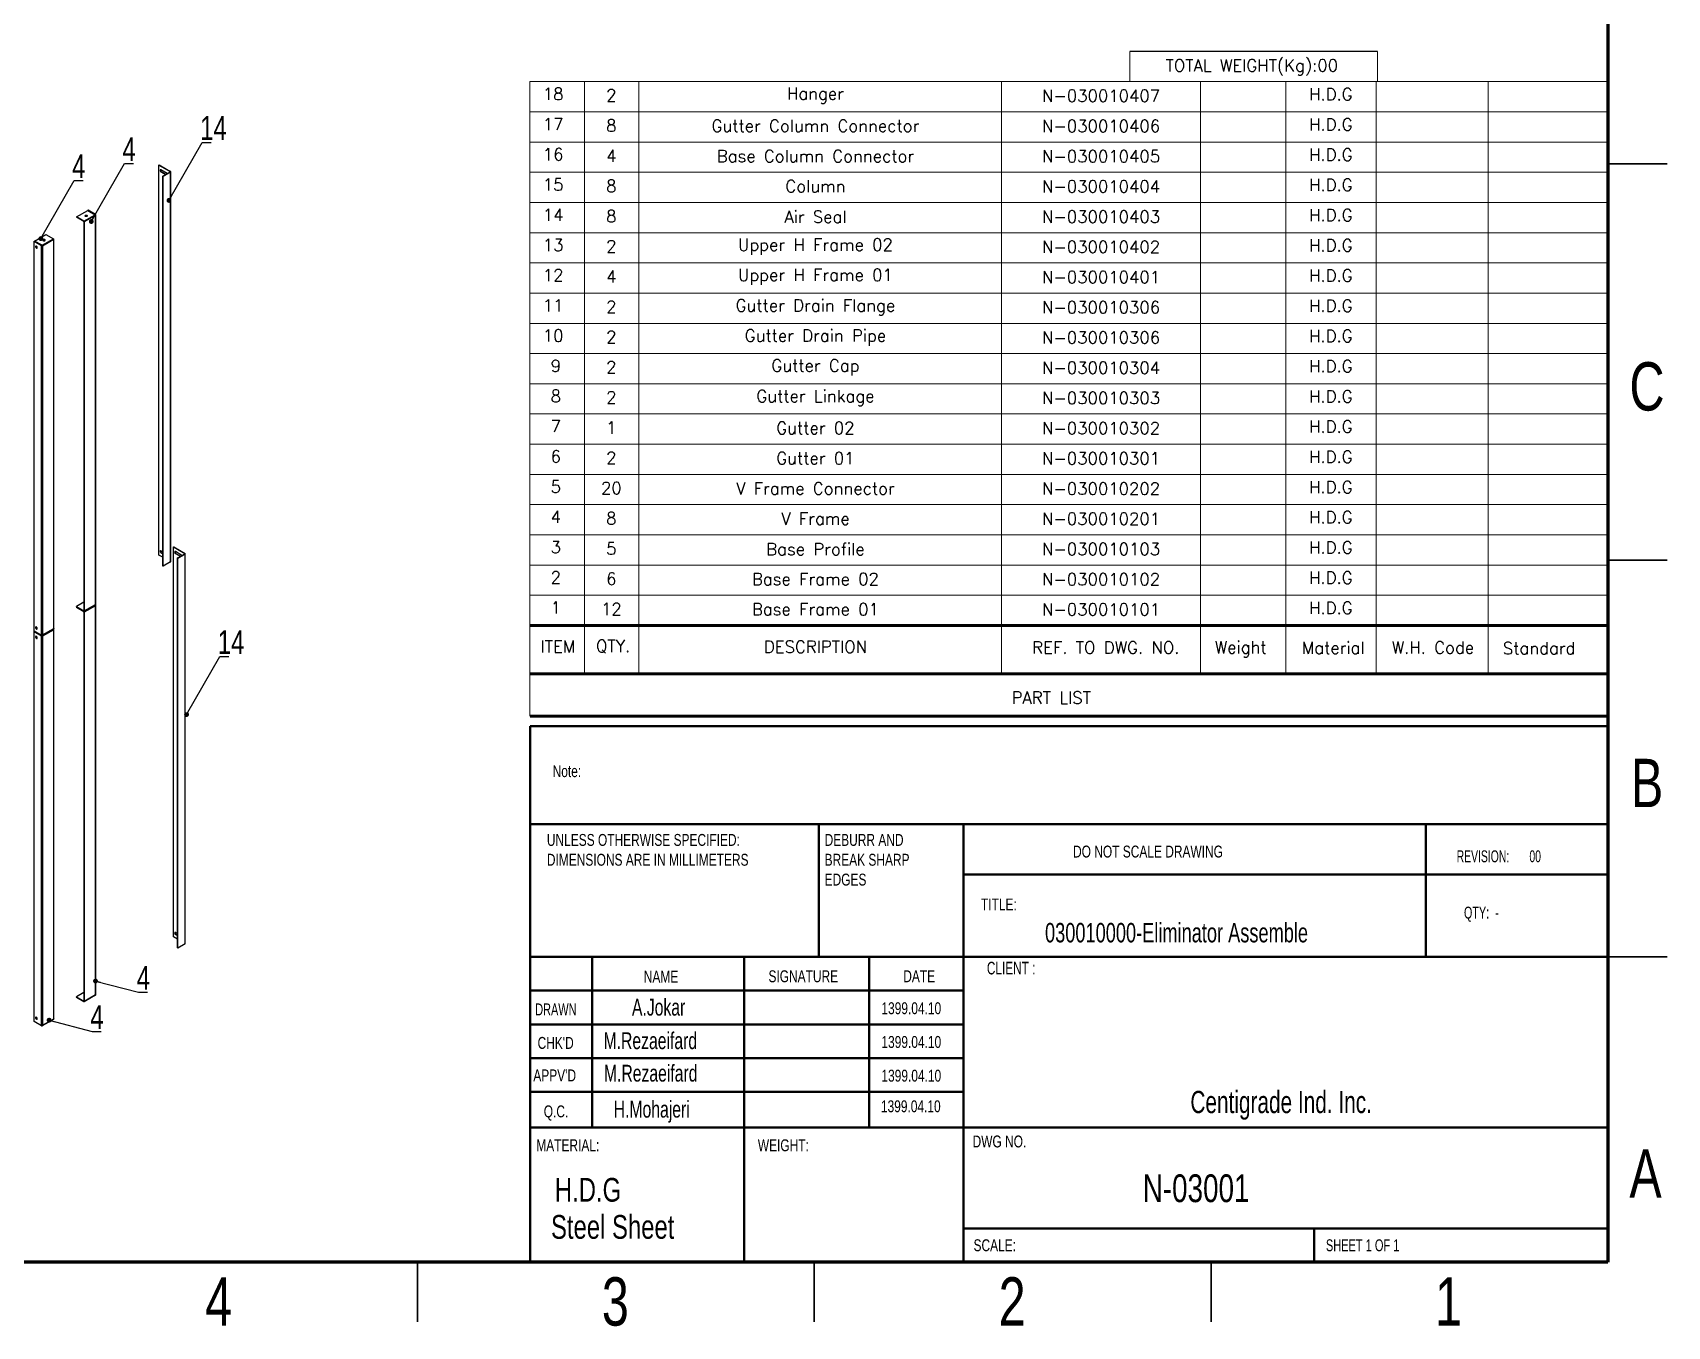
# Model space of a CAD drawing. Header units: millimetres. Extents: x 1982 to 4155, y 618 to 1642.
# Drawn here: x 2238.1 to 2490.8, y 617.8 to 817.8 of the extents above; entities that cross this region are included whole.
import ezdxf
from ezdxf.enums import TextEntityAlignment as Align

# ---------------------------------------------------------------- set-up
doc = ezdxf.new("R2010")
doc.units = ezdxf.units.MM
doc.layers.add('title', color=7, linetype='Continuous', lineweight=15)
doc.styles.add('SLDTEXTSTYLE0', font='TXT', dxfattribs={"width": 0.75})
doc.styles.add('SLDTEXTSTYLE1', font='TXT', dxfattribs={"width": 0.686449})
doc.styles.add('SLDTEXTSTYLE2', font='TXT', dxfattribs={"width": 0.652778})
doc.styles.add('SLDTEXTSTYLE3', font='TXT', dxfattribs={"width": 0.692308})
doc.styles.add('SLDTEXTSTYLE4', font='TXT', dxfattribs={"width": 0.7})
doc.styles.add('SLDTEXTSTYLE5', font='TXT', dxfattribs={"width": 0.678571})
doc.styles.add('TITLE', font='romans.shx', dxfattribs={"height": 2.5})
doc.dimstyles.new('SLDDIMSTYLE0', dxfattribs={"dimscale": 1.5, "dimtxt": 2.116667, "dimasz": 1.5, "dimexe": 0, "dimexo": 0.0625, "dimgap": 0.529167, "dimtad": 1, "dimdec": 0, "dimlfac": 35, "dimrnd": 1e-09, "dimzin": 12, "dimdsep": 46, "dimtxsty": 'SLDTEXTSTYLE0', "dimcen": 0.09, "dimadec": 0, "dimazin": 3, "dimtfac": 1, "dimtdec": 0, "dimtofl": 0, "dimtmove": 0, "dimatfit": 3, "dimfxl": 1, "dimfrac": 2, "dimtolj": 1, "dimtzin": 12, "dimarcsym": 0})

# ---------------------------------------------------------------- blocks, each defined once
blk = doc.blocks.new('SW_NOTE_62')
at = {"color": 0, "linetype": 'Continuous', "lineweight": 0, "char_height": 1.5, "attachment_point": 1, "style": 'SLDTEXTSTYLE0'}
for s, insert in [('UNLESS OTHERWISE SPECIFIED:', (0, 1.93)), ('DIMENSIONS ARE IN MILLIMETERS', (0, -0.57))]:
    blk.add_mtext(s, dxfattribs=dict(at, insert=insert))
blk = doc.blocks.new('SW_NOTE_63')
at = {"color": 0, "linetype": 'Continuous', "lineweight": 0, "char_height": 1.5, "attachment_point": 1, "style": 'SLDTEXTSTYLE0'}
for s, insert in [('DEBURR AND', (0, 1.93)), ('BREAK SHARP', (0, -0.57)), ('EDGES', (0, -3.07))]:
    blk.add_mtext(s, dxfattribs=dict(at, insert=insert))

msp = doc.modelspace()

# ---------------------------------------------------------------- linework, layer by layer
at = {"color": 7, "linetype": 'Continuous', "lineweight": 70}
for p, q in [((2481.562, 967.433), (2481.562, 627.678)), ((2481.562, 627.678), (1990.94, 627.678))]:
    msp.add_line(p, q, dxfattribs=at)
msp.add_line((2445.968, 814.917), (2407.679, 814.917))
at = {"color": 7, "linetype": 'Continuous', "lineweight": 25}
for p, q in [((2257.622, 797.338), (2257.668, 797.364)), ((2257.622, 737.042), (2257.622, 797.338)), ((2257.622, 797.338), (2259.373, 796.327)), ((2257.668, 797.364), (2259.418, 796.353)), ((2258.918, 796.039), (2257.925, 796.612)), ((2257.925, 796.314), (2257.971, 796.34)), ((2257.925, 796.314), (2258.66, 795.89)), ((2257.971, 796.34), (2258.705, 795.916)), ((2258.228, 795.641), (2259.373, 796.301)), ((2258.274, 795.614), (2259.418, 796.275)), ((2259.373, 796.327), (2259.418, 796.353)), ((2259.373, 796.327), (2259.373, 796.301)), ((2259.373, 796.301), (2259.418, 796.275)), ((2259.418, 735.979), (2259.418, 796.275)), ((2259.446, 736.018), (2259.446, 796.314)), ((2258.274, 795.614), (2258.228, 795.641)), ((2258.228, 735.345), (2258.228, 795.641)), ((2258.274, 735.319), (2258.274, 795.614)), ((2244.857, 789.321), (2246.607, 790.332)), ((2244.857, 789.321), (2244.857, 789.269)), ((2246.001, 788.66), (2244.857, 789.321)), ((2246.001, 788.608), (2244.857, 789.269)), ((2246.001, 788.66), (2247.752, 789.671)), ((2246.001, 788.608), (2246.001, 788.66)), ((2246.024, 788.569), (2246.069, 788.543)), ((2246.024, 788.569), (2246.024, 728.43)), ((2247.82, 789.554), (2246.069, 788.543)), ((2246.069, 788.543), (2246.069, 728.404)), ((2246.607, 790.332), (2247.752, 789.671)), ((2246.675, 790.371), (2246.63, 790.345)), ((2246.63, 790.345), (2246.63, 790.319)), ((2247.774, 789.684), (2246.63, 790.345)), ((2247.82, 789.71), (2246.675, 790.371)), ((2247.774, 789.684), (2247.82, 789.71)), ((2247.774, 789.684), (2247.774, 789.658)), ((2247.774, 789.658), (2247.82, 789.632)), ((2247.774, 789.658), (2247.774, 789.654)), ((2247.82, 789.632), (2247.82, 789.554)), ((2247.82, 729.414), (2247.82, 789.554)), ((2247.848, 729.375), (2247.848, 789.671)), ((2238.409, 785.599), (2240.16, 786.609)), ((2239.554, 784.938), (2241.304, 785.949)), ((2241.372, 785.831), (2239.621, 784.821)), ((2240.16, 786.609), (2241.304, 785.949)), ((2241.372, 725.692), (2241.372, 785.831)), ((2238.341, 785.56), (2238.387, 785.586)), ((2238.341, 785.56), (2239.486, 784.899)), ((2238.341, 725.264), (2238.341, 785.56)), ((2238.387, 785.586), (2239.531, 784.925)), ((2239.554, 784.938), (2238.409, 785.599)), ((2238.409, 785.599), (2238.409, 785.573)), ((2239.531, 784.925), (2239.486, 784.899)), ((2239.486, 724.603), (2239.486, 784.899)), ((2239.554, 784.92), (2239.554, 784.938)), ((2239.576, 784.925), (2239.621, 784.899)), ((2239.621, 784.899), (2239.621, 784.821)), ((2239.621, 784.821), (2239.621, 724.682)), ((2259.876, 738.291), (2259.922, 738.317)), ((2259.876, 677.995), (2259.876, 738.291)), ((2259.876, 738.291), (2261.627, 737.28)), ((2259.922, 738.317), (2261.672, 737.306)), ((2258.228, 736.692), (2257.622, 737.042)), ((2258.228, 737.541), (2257.925, 737.716)), ((2257.925, 737.418), (2257.971, 737.444)), ((2257.925, 737.418), (2258.228, 737.243)), ((2257.971, 737.444), (2258.228, 737.296)), ((2258.274, 735.319), (2258.228, 735.345)), ((2259.418, 735.979), (2258.274, 735.319)), ((2261.172, 736.992), (2260.179, 737.565)), ((2260.179, 737.267), (2260.225, 737.293)), ((2260.179, 737.267), (2260.914, 736.843)), ((2260.225, 737.293), (2260.959, 736.869)), ((2260.482, 736.594), (2261.627, 737.254)), ((2260.528, 736.567), (2260.482, 736.594)), ((2260.482, 676.298), (2260.482, 736.594)), ((2260.528, 736.567), (2261.672, 737.228)), ((2260.528, 676.272), (2260.528, 736.567)), ((2261.627, 737.28), (2261.672, 737.306)), ((2261.627, 737.28), (2261.627, 737.254)), ((2261.627, 737.254), (2261.672, 737.228)), ((2261.672, 676.932), (2261.672, 737.228)), ((2261.7, 676.971), (2261.7, 737.267)), ((2246.024, 729.751), (2244.857, 729.078)), ((2244.857, 729.078), (2246.001, 728.417)), ((2244.857, 729.025), (2244.857, 729.078)), ((2244.857, 729.025), (2246.001, 728.365)), ((2244.857, 728.973), (2244.902, 728.999)), ((2244.857, 728.973), (2244.857, 728.92)), ((2246.001, 728.312), (2244.857, 728.973)), ((2246.001, 728.26), (2244.857, 728.92)), ((2246.001, 728.312), (2247.752, 729.323)), ((2246.024, 728.43), (2246.001, 728.417)), ((2246.001, 728.417), (2246.001, 728.365)), ((2246.001, 728.26), (2246.001, 728.312)), ((2246.024, 728.43), (2246.069, 728.404)), ((2246.024, 728.221), (2246.069, 728.195)), ((2246.024, 728.221), (2246.024, 668.082)), ((2246.049, 728.36), (2247.8, 729.371)), ((2246.069, 728.404), (2247.82, 729.414)), ((2247.82, 729.205), (2246.069, 728.195)), ((2246.069, 728.195), (2246.069, 668.056)), ((2247.734, 729.333), (2247.752, 729.323)), ((2247.774, 729.336), (2247.757, 729.346)), ((2247.774, 729.336), (2247.797, 729.349)), ((2247.774, 729.336), (2247.774, 729.31)), ((2247.774, 729.31), (2247.82, 729.284)), ((2247.774, 729.31), (2247.774, 729.306)), ((2247.78, 729.359), (2247.82, 729.336)), ((2247.82, 729.336), (2247.82, 729.414)), ((2247.82, 729.284), (2247.82, 729.205)), ((2247.82, 669.066), (2247.82, 729.205)), ((2247.848, 669.027), (2247.848, 729.323)), ((2239.486, 724.603), (2238.341, 725.264)), ((2238.341, 725.212), (2238.387, 725.238)), ((2238.341, 725.212), (2239.486, 724.551)), ((2238.341, 664.916), (2238.341, 725.212)), ((2238.387, 725.238), (2239.531, 724.577)), ((2238.409, 725.225), (2238.409, 725.225)), ((2239.621, 724.682), (2241.372, 725.692)), ((2239.621, 724.649), (2241.352, 725.648)), ((2239.621, 724.629), (2241.304, 725.601)), ((2241.372, 725.483), (2239.621, 724.473)), ((2241.287, 725.611), (2241.304, 725.601)), ((2241.372, 665.344), (2241.372, 725.483)), ((2239.531, 724.577), (2239.486, 724.551)), ((2239.486, 664.255), (2239.486, 724.551)), ((2239.554, 724.572), (2239.554, 724.587)), ((2239.576, 724.577), (2239.621, 724.551)), ((2239.621, 724.603), (2239.621, 724.682)), ((2239.621, 724.551), (2239.621, 724.473)), ((2239.621, 724.473), (2239.621, 664.334)), ((2260.482, 677.645), (2259.876, 677.995)), ((2260.482, 678.494), (2260.179, 678.669)), ((2260.179, 678.371), (2260.225, 678.397)), ((2260.179, 678.371), (2260.482, 678.196)), ((2260.225, 678.397), (2260.482, 678.249)), ((2260.528, 676.272), (2260.482, 676.298)), ((2261.672, 676.932), (2260.528, 676.272)), ((2246.024, 669.403), (2244.857, 668.73)), ((2244.857, 668.73), (2246.001, 668.069)), ((2244.857, 668.677), (2244.857, 668.73)), ((2244.857, 668.677), (2246.001, 668.017)), ((2246.024, 668.082), (2246.001, 668.069)), ((2246.001, 668.069), (2246.001, 668.017)), ((2246.024, 668.082), (2246.069, 668.056)), ((2246.049, 668.012), (2247.8, 669.022)), ((2246.069, 668.056), (2247.82, 669.066)), ((2247.78, 669.011), (2247.82, 668.988)), ((2247.82, 668.988), (2247.82, 669.066)), ((2239.486, 664.255), (2238.341, 664.916)), ((2239.621, 664.334), (2241.372, 665.344)), ((2239.621, 664.301), (2241.352, 665.3)), ((2239.621, 664.255), (2239.621, 664.334))]:
    msp.add_line(p, q, dxfattribs=at)
at = {"color": 7, "linetype": 'Continuous', "lineweight": 35}
for p, q in [((2490.761, 797.555), (2481.562, 797.555)), ((2481.562, 797.555), (2490.761, 797.555)), ((2481.562, 736.228), (2490.761, 736.228)), ((2481.562, 674.9), (2490.761, 674.9)), ((2297.579, 627.678), (2297.579, 618.478)), ((2358.906, 627.678), (2358.906, 618.478)), ((2420.234, 627.678), (2420.234, 618.478))]:
    msp.add_line(p, q, dxfattribs=at)
at = {"color": 7, "linetype": 'Continuous', "lineweight": 50}
for p, q in [((2314.996, 710.589), (2481.562, 710.589)), ((2314.996, 710.589), (2314.996, 695.445)), ((2314.996, 695.445), (2481.562, 695.445)), ((2314.996, 695.445), (2314.996, 627.984)), ((2359.642, 695.445), (2359.642, 674.9)), ((2381.965, 695.445), (2381.965, 627.678)), ((2453.461, 674.9), (2453.461, 695.445)), ((2481.562, 687.625), (2381.965, 687.625)), ((2481.562, 674.9), (2314.996, 674.9)), ((2324.563, 674.9), (2324.563, 648.529)), ((2348.101, 674.9), (2348.101, 627.984)), ((2367.377, 674.9), (2367.377, 648.529)), ((2381.965, 627.984), (2381.965, 674.9)), ((2381.965, 669.687), (2314.996, 669.687)), ((2381.965, 664.474), (2314.996, 664.474)), ((2381.965, 659.261), (2314.996, 659.261)), ((2381.965, 654.048), (2314.996, 654.048)), ((2327.752, 648.529), (2314.996, 648.529)), ((2327.752, 648.529), (2481.562, 648.529)), ((2381.965, 632.89), (2481.562, 632.89)), ((2436.179, 627.678), (2436.179, 632.89))]:
    msp.add_line(p, q, dxfattribs=at)
at = {"color": 7, "linetype": 'Continuous', "lineweight": 25, "flags": 128}
for points in [[(2257.925, 796.612), (2257.885, 796.627), (2257.849, 796.627), (2257.821, 796.61), (2257.803, 796.579), (2257.796, 796.537), (2257.803, 796.488), (2257.821, 796.436), (2257.849, 796.386), (2257.885, 796.344), (2257.925, 796.314)], [(2257.86, 796.629), (2257.848, 796.606), (2257.842, 796.563), (2257.848, 796.514), (2257.866, 796.462), (2257.895, 796.412), (2257.931, 796.371), (2257.971, 796.34)], [(2246.243, 789.57), (2246.287, 789.589), (2246.338, 789.599), (2246.393, 789.601), (2246.445, 789.592), (2246.491, 789.576), (2246.526, 789.552), (2246.548, 789.523), (2246.554, 789.492), (2246.544, 789.461), (2246.519, 789.434), (2246.48, 789.411), (2246.432, 789.397), (2246.379, 789.391), (2246.325, 789.394), (2246.275, 789.407), (2246.234, 789.427), (2246.205, 789.454), (2246.191, 789.484), (2246.193, 789.516), (2246.211, 789.545), (2246.243, 789.57)], [(2246.549, 789.47), (2246.539, 789.486), (2246.51, 789.512), (2246.469, 789.533), (2246.419, 789.545), (2246.365, 789.549), (2246.312, 789.543), (2246.264, 789.528), (2246.226, 789.506), (2246.2, 789.478), (2246.196, 789.47)], [(2239.728, 785.809), (2239.696, 785.784), (2239.678, 785.754), (2239.676, 785.723), (2239.69, 785.693), (2239.719, 785.666), (2239.76, 785.646), (2239.81, 785.633), (2239.863, 785.63), (2239.917, 785.636), (2239.965, 785.65), (2240.003, 785.672), (2240.029, 785.7), (2240.039, 785.731), (2240.033, 785.762), (2240.011, 785.791), (2239.975, 785.814), (2239.93, 785.831), (2239.877, 785.839), (2239.823, 785.838), (2239.772, 785.828), (2239.728, 785.809)], [(2239.728, 785.757), (2239.696, 785.731), (2239.68, 785.709)], [(2240.033, 785.709), (2240.033, 785.709), (2240.011, 785.738), (2239.975, 785.762), (2239.93, 785.779), (2239.877, 785.787), (2239.823, 785.786), (2239.772, 785.775), (2239.728, 785.757)], [(2238.561, 784.733), (2238.567, 784.686), (2238.584, 784.636), (2238.61, 784.589), (2238.643, 784.547), (2238.68, 784.516), (2238.719, 784.497), (2238.754, 784.493), (2238.784, 784.503), (2238.806, 784.527), (2238.817, 784.563), (2238.817, 784.607), (2238.806, 784.656), (2238.784, 784.705), (2238.754, 784.75), (2238.719, 784.787), (2238.68, 784.813), (2238.643, 784.824), (2238.61, 784.821), (2238.584, 784.804), (2238.567, 784.774), (2238.561, 784.733)], [(2238.624, 784.825), (2238.612, 784.8), (2238.607, 784.759)], [(2238.607, 784.759), (2238.612, 784.712), (2238.629, 784.663), (2238.655, 784.615), (2238.688, 784.574), (2238.726, 784.542), (2238.764, 784.523), (2238.8, 784.519), (2238.801, 784.519)], [(2257.925, 737.716), (2257.885, 737.731), (2257.849, 737.731), (2257.821, 737.714), (2257.803, 737.684), (2257.796, 737.641), (2257.803, 737.592), (2257.821, 737.54), (2257.849, 737.49), (2257.885, 737.448), (2257.925, 737.418)], [(2257.86, 737.733), (2257.848, 737.71), (2257.842, 737.667), (2257.848, 737.618), (2257.866, 737.566), (2257.895, 737.516), (2257.931, 737.475), (2257.971, 737.444)], [(2260.179, 737.565), (2260.139, 737.58), (2260.103, 737.58), (2260.075, 737.563), (2260.057, 737.532), (2260.05, 737.49), (2260.057, 737.441), (2260.075, 737.389), (2260.103, 737.339), (2260.139, 737.297), (2260.179, 737.267)], [(2260.114, 737.582), (2260.102, 737.559), (2260.096, 737.516), (2260.102, 737.467), (2260.12, 737.415), (2260.149, 737.365), (2260.185, 737.324), (2260.225, 737.293)], [(2247.82, 729.284), (2247.832, 729.292), (2247.84, 729.302), (2247.846, 729.312), (2247.848, 729.323), (2247.846, 729.334), (2247.84, 729.344), (2247.836, 729.349)], [(2238.561, 725.837), (2238.567, 725.79), (2238.584, 725.74), (2238.61, 725.693), (2238.643, 725.652), (2238.68, 725.62), (2238.719, 725.601), (2238.754, 725.597), (2238.784, 725.607), (2238.806, 725.631), (2238.817, 725.667), (2238.817, 725.711), (2238.806, 725.76), (2238.784, 725.809), (2238.754, 725.854), (2238.719, 725.891), (2238.68, 725.917), (2238.643, 725.928), (2238.61, 725.925), (2238.584, 725.908), (2238.567, 725.878), (2238.561, 725.837)], [(2238.624, 725.929), (2238.612, 725.904), (2238.607, 725.863)], [(2238.607, 725.863), (2238.612, 725.816), (2238.629, 725.767), (2238.655, 725.719), (2238.688, 725.678), (2238.726, 725.646), (2238.764, 725.628), (2238.8, 725.623), (2238.801, 725.623)], [(2241.372, 725.692), (2241.371, 725.678), (2241.367, 725.665), (2241.36, 725.655), (2241.352, 725.648), (2241.352, 725.648)], [(2238.561, 724.385), (2238.567, 724.338), (2238.584, 724.288), (2238.61, 724.241), (2238.643, 724.199), (2238.68, 724.168), (2238.719, 724.149), (2238.754, 724.145), (2238.784, 724.155), (2238.806, 724.179), (2238.817, 724.215), (2238.817, 724.259), (2238.806, 724.308), (2238.784, 724.357), (2238.754, 724.402), (2238.719, 724.439), (2238.68, 724.464), (2238.643, 724.476), (2238.61, 724.473), (2238.584, 724.456), (2238.567, 724.425), (2238.561, 724.385)], [(2238.624, 724.476), (2238.612, 724.452), (2238.607, 724.411)], [(2238.607, 724.411), (2238.612, 724.364), (2238.629, 724.314), (2238.655, 724.267), (2238.688, 724.226), (2238.726, 724.194), (2238.764, 724.175), (2238.8, 724.171), (2238.801, 724.171)], [(2260.179, 678.669), (2260.139, 678.684), (2260.103, 678.684), (2260.075, 678.667), (2260.057, 678.637), (2260.05, 678.594), (2260.057, 678.545), (2260.075, 678.493), (2260.103, 678.443), (2260.139, 678.401), (2260.179, 678.371)], [(2260.114, 678.686), (2260.102, 678.663), (2260.096, 678.62), (2260.102, 678.571), (2260.12, 678.519), (2260.149, 678.469), (2260.185, 678.428), (2260.225, 678.397)], [(2238.561, 665.489), (2238.567, 665.442), (2238.584, 665.392), (2238.61, 665.345), (2238.643, 665.303), (2238.68, 665.272), (2238.719, 665.253), (2238.754, 665.249), (2238.784, 665.259), (2238.806, 665.283), (2238.817, 665.319), (2238.817, 665.363), (2238.806, 665.412), (2238.784, 665.461), (2238.754, 665.506), (2238.719, 665.543), (2238.68, 665.568), (2238.643, 665.58), (2238.61, 665.577), (2238.584, 665.56), (2238.567, 665.53), (2238.561, 665.489)], [(2238.624, 665.58), (2238.612, 665.556), (2238.607, 665.515)], [(2238.607, 665.515), (2238.612, 665.468), (2238.629, 665.419), (2238.655, 665.371), (2238.688, 665.33), (2238.726, 665.298), (2238.764, 665.279), (2238.8, 665.275), (2238.801, 665.275)], [(2241.372, 665.344), (2241.371, 665.33), (2241.367, 665.317), (2241.36, 665.307), (2241.352, 665.3), (2241.352, 665.3)]]:
    msp.add_lwpolyline(points, dxfattribs=at)
at = {"color": 7, "linetype": 'Continuous', "lineweight": 25}
for centre, radius, start, end in [((2259.368, 796.314), 0.0138, 290.81589, 69.20017), ((2259.403, 796.314), 0.0418, 290.77813, 69.21129), ((2245.922, 788.536), 0.147, 2.60538, 57.39815), ((2245.975, 788.567), 0.0485, 2.61924, 57.38076), ((2247.694, 789.574), 0.113, 45.12911, 59.48164), ((2247.769, 789.671), 0.0138, 290.81933, 69.19673), ((2247.67, 789.546), 0.15, 2.90792, 45.92147), ((2247.805, 789.671), 0.0419, 290.78771, 69.22287), ((2241.225, 785.825), 0.147, 2.60538, 57.39815), ((2239.554, 785.03), 0.147, 242.60751, 297.38852), ((2239.554, 784.969), 0.0486, 242.62737, 297.36728), ((2239.499, 784.844), 0.109, 46.95188, 59.66475), ((2259.398, 736.023), 0.0482, 294.34748, 354.33859), ((2261.622, 737.267), 0.0138, 290.82278, 69.19328), ((2261.657, 737.267), 0.0418, 290.77813, 69.21129), ((2246.01, 728.428), 0.0138, 230.82547, 9.16922), ((2246.028, 728.397), 0.0419, 230.79042, 9.20975), ((2245.922, 728.188), 0.147, 2.60653, 57.397), ((2245.975, 728.219), 0.0485, 2.62146, 57.3839), ((2247.694, 729.225), 0.113, 45.14977, 59.46098), ((2247.769, 729.323), 0.0138, 290.81933, 69.19673), ((2247.67, 729.198), 0.15, 2.90907, 45.92033), ((2247.773, 729.409), 0.047, 304.77756, 6.49924), ((2247.8, 729.38), 0.0483, 294.4154, 354.27067), ((2241.225, 725.477), 0.147, 2.60653, 57.397), ((2239.554, 724.734), 0.147, 242.60751, 297.38852), ((2239.554, 724.682), 0.147, 242.60751, 297.38852), ((2239.554, 724.62), 0.0486, 242.62737, 297.36728), ((2239.494, 724.491), 0.116, 47.1961, 56.52979), ((2261.652, 676.976), 0.0482, 294.34953, 354.33654), ((2246.01, 668.08), 0.0138, 230.82822, 9.16647), ((2246.028, 668.049), 0.0419, 230.79426, 9.20592), ((2247.773, 669.061), 0.0469, 304.77458, 6.50017), ((2247.8, 669.032), 0.0483, 294.4154, 354.27067), ((2239.554, 664.386), 0.147, 242.60751, 297.38852)]:
    msp.add_arc(centre, radius, start, end, dxfattribs=at)
at = {"layer": 'title', "color": 7}
for p, q in [((2407.679, 810.245), (2407.679, 814.917)), ((2445.968, 814.917), (2445.968, 810.245)), ((2431.785, 810.245), (2431.785, 722.412)), ((2431.785, 726.149), (2431.785, 718.674))]:
    msp.add_line(p, q, dxfattribs=at)
at = {"layer": 'title', "color": 0}
for p, q in [((2314.963, 712.133), (2314.963, 810.245)), ((2481.562, 810.245), (2314.963, 810.245)), ((2323.373, 810.245), (2323.373, 718.674)), ((2331.782, 810.245), (2331.782, 718.674)), ((2387.846, 810.245), (2387.846, 718.674)), ((2418.622, 810.245), (2418.622, 718.674)), ((2445.779, 810.245), (2445.779, 718.674)), ((2463.082, 810.245), (2463.082, 718.674)), ((2481.562, 805.573), (2314.963, 805.573)), ((2481.562, 800.901), (2314.963, 800.901)), ((2481.562, 796.229), (2314.963, 796.229)), ((2481.562, 791.557), (2314.963, 791.557)), ((2481.562, 786.885), (2314.963, 786.885)), ((2481.562, 782.213), (2314.963, 782.213)), ((2481.562, 777.541), (2314.963, 777.541)), ((2481.562, 772.869), (2314.963, 772.869)), ((2481.562, 768.197), (2314.963, 768.197)), ((2481.562, 763.525), (2314.963, 763.525)), ((2481.562, 758.853), (2314.963, 758.853)), ((2481.562, 754.181), (2314.963, 754.181)), ((2481.562, 749.509), (2314.963, 749.509)), ((2481.562, 744.837), (2314.963, 744.837)), ((2481.562, 740.165), (2314.963, 740.165)), ((2481.562, 735.493), (2314.963, 735.493)), ((2481.562, 730.821), (2314.963, 730.821))]:
    msp.add_line(p, q, dxfattribs=at)
at = {"layer": 'title', "color": 0, "const_width": 0.467}
for points in [[(2481.562, 726.149), (2314.963, 726.149)], [(2481.562, 718.674), (2314.963, 718.674)], [(2481.562, 712.133), (2314.963, 712.133)]]:
    msp.add_lwpolyline(points, dxfattribs=at)

# ---------------------------------------------------------------- block references
at = {"color": 7, "linetype": 'Continuous', "lineweight": 0, "xscale": 1.226554687992984, "yscale": 1.226554687992984, "zscale": 1.226554687992984}
for name, p in [('SW_NOTE_62', (2317.582, 691.544)), ('SW_NOTE_63', (2360.512, 691.544))]:
    msp.add_blockref(name, p, dxfattribs=at)

# ---------------------------------------------------------------- texts
at = {"style": 'SLDTEXTSTYLE0', "width": 0.75}
for s, height, p in [('14', 3.6648, (2264, 801.242)), ('4', 3.665, (2251.996, 797.982)), ('4', 3.665, (2244.209, 795.344)), ('14', 3.6648, (2266.727, 721.74)), ('4', 3.665, (2254.184, 669.824)), ('4', 3.665, (2247.016, 663.774))]:
    msp.add_text(s, height=height, dxfattribs=at).set_placement(p)
at = {"color": 7, "linetype": 'Continuous', "lineweight": 0}
for s, insert, char_height, attachment_point, style in [('C', (2487.617, 766.862), 7.477, 2, 'SLDTEXTSTYLE0'), ('B', (2487.637, 705.534), 7.477, 2, 'SLDTEXTSTYLE0'), ('Note:', (2318.47, 704.541), 1.8398, 1, 'SLDTEXTSTYLE0'), ('DO NOT SCALE DRAWING', (2398.91, 692.112), 1.83983, 1, 'SLDTEXTSTYLE0'), ('REVISION:       00', (2458.202, 691.378), 1.83983, 1, 'SLDTEXTSTYLE2'), ('TITLE:', (2384.677, 683.934), 1.8398, 1, 'SLDTEXTSTYLE0'), ('QTY:  -', (2459.331, 682.671), 1.8398, 1, 'SLDTEXTSTYLE5'), ('030010000-Eliminator Assemble', (2394.577, 680.153), 3.00506, 1, 'SLDTEXTSTYLE4'), ('NAME', (2332.563, 672.755), 1.8398, 1, 'SLDTEXTSTYLE0'), ('SIGNATURE', (2351.833, 672.829), 1.8398, 1, 'SLDTEXTSTYLE0'), ('DATE', (2372.666, 672.829), 1.8398, 1, 'SLDTEXTSTYLE0'), ('CLIENT :', (2385.596, 674.146), 1.9472, 1, 'SLDTEXTSTYLE4'), ('DRAWN', (2315.785, 667.706), 1.8398, 1, 'SLDTEXTSTYLE1'), ('A.Jokar', (2330.736, 668.423), 2.5962, 1, 'SLDTEXTSTYLE4'), ('1399.04.10', (2369.293, 667.885), 1.8398, 1, 'SLDTEXTSTYLE0'), ("CHK'D", (2316.148, 662.526), 1.8398, 1, 'SLDTEXTSTYLE0'), ('M.Rezaeifard', (2326.35, 663.243), 2.59621, 1, 'SLDTEXTSTYLE4'), ('1399.04.10', (2369.293, 662.672), 1.8398, 1, 'SLDTEXTSTYLE0'), ("APPV'D", (2315.488, 657.502), 1.8398, 1, 'SLDTEXTSTYLE0'), ('M.Rezaeifard', (2326.404, 658.219), 2.59621, 1, 'SLDTEXTSTYLE4'), ('1399.04.10', (2369.293, 657.459), 1.8398, 1, 'SLDTEXTSTYLE0'), ('Q.C.', (2317.1, 651.933), 1.8398, 1, 'SLDTEXTSTYLE0'), ('H.Mohajeri', (2327.917, 652.65), 2.5962, 1, 'SLDTEXTSTYLE4'), ('1399.04.10', (2369.213, 652.723), 1.8398, 1, 'SLDTEXTSTYLE0'), ('Centigrade Ind. Inc.', (2417.046, 654.184), 3.43435, 1, 'SLDTEXTSTYLE4'), ('DWG NO.', (2383.38, 647.285), 1.8398, 1, 'SLDTEXTSTYLE0'), ('MATERIAL:', (2315.946, 646.695), 1.8398, 1, 'SLDTEXTSTYLE0'), ('WEIGHT:', (2350.19, 646.693), 1.8381, 1, 'SLDTEXTSTYLE0'), ('A', (2487.396, 645.126), 7.477, 2, 'SLDTEXTSTYLE0'), ('H.D.G', (2318.819, 640.729), 3.6762, 1, 'SLDTEXTSTYLE0'), ('N-03001', (2409.671, 641.277), 4.2929, 1, 'SLDTEXTSTYLE0'), ('Steel Sheet', (2318.221, 634.993), 3.67623, 1, 'SLDTEXTSTYLE0'), ('SCALE:', (2383.528, 631.235), 1.8398, 1, 'SLDTEXTSTYLE0'), ('SHEET 1 OF 1', (2437.992, 631.235), 1.83983, 1, 'SLDTEXTSTYLE3'), ('4', (2266.839, 625.364), 7.477, 2, 'SLDTEXTSTYLE0'), ('3', (2328.167, 625.364), 7.477, 2, 'SLDTEXTSTYLE0'), ('2', (2389.495, 625.364), 7.477, 2, 'SLDTEXTSTYLE0'), ('1', (2456.955, 625.364), 7.477, 2, 'SLDTEXTSTYLE0')]:
    msp.add_mtext(s, dxfattribs=dict(at, insert=insert, char_height=char_height, attachment_point=attachment_point, style=style))
at = {"layer": 'title', "color": 7, "style": 'TITLE'}
for s, p in [('TOTAL WEIGHT(Kg):00', (2426.54, 812.614)), ('Weight', (2424.815, 722.508))]:
    msp.add_text(s, height=1.8688, dxfattribs=at).set_placement(p, align=Align.MIDDLE)
at = {"layer": 'title', "style": 'TITLE'}
for s, height, p in [('18', 1.8688, (2316.955, 807.414)), ('17', 1.8688, (2316.955, 802.742)), ('16', 1.8688, (2316.955, 798.07)), ('15', 1.8688, (2316.955, 793.398)), ('14', 1.8688, (2316.955, 788.726)), ('13', 1.8688, (2316.955, 784.054)), ('12', 1.8688, (2316.955, 779.382)), ('11', 1.8688, (2316.955, 774.71)), ('10', 1.8688, (2316.955, 770.038)), ('9', 1.869, (2318.163, 765.366)), ('8', 1.869, (2318.163, 760.694)), ('7', 1.869, (2318.163, 756.022)), ('6', 1.869, (2318.163, 751.35)), ('5', 1.869, (2318.163, 746.678)), ('4', 1.869, (2318.163, 742.006)), ('3', 1.869, (2318.163, 737.334)), ('2', 1.869, (2318.163, 732.662)), ('1', 1.869, (2318.163, 727.99))]:
    msp.add_text(s, height=height, dxfattribs=at).set_placement(p)
at = {"layer": 'title', "color": 0, "style": 'TITLE'}
for s, height, p in [('2', 1.869, (2327.549, 808.128)), ('Hanger', 1.8688, (2359.094, 808.08)), ('N-030010407', 1.8688, (2403.238, 808.056)), ('H.D.G', 1.8688, (2438.758, 808.292)), ('8', 1.869, (2327.549, 803.456)), ('Gutter Column Connector', 1.8688, (2359.094, 803.408)), ('N-030010406', 1.8688, (2403.238, 803.384)), ('H.D.G', 1.8688, (2438.758, 803.62)), ('4', 1.869, (2327.549, 798.784)), ('Base Column Connector', 1.8688, (2359.094, 798.736)), ('N-030010405', 1.8688, (2403.238, 798.712)), ('H.D.G', 1.8688, (2438.758, 798.948)), ('8', 1.869, (2327.549, 794.112)), ('Column', 1.8688, (2359.094, 794.064)), ('N-030010404', 1.8688, (2403.238, 794.04)), ('H.D.G', 1.8688, (2438.758, 794.276)), ('8', 1.869, (2327.549, 789.44)), ('Air Seal', 1.8688, (2359.094, 789.392)), ('N-030010403', 1.8688, (2403.238, 789.368)), ('H.D.G', 1.8688, (2438.758, 789.604)), ('Upper H Frame 02', 1.8688, (2359.094, 784.72)), ('H.D.G', 1.8688, (2438.758, 784.932)), ('2', 1.869, (2327.549, 784.768)), ('N-030010402', 1.8688, (2403.238, 784.696)), ('4', 1.869, (2327.549, 780.096)), ('Upper H Frame 01', 1.8688, (2359.094, 780.048)), ('N-030010401', 1.8688, (2403.238, 780.024)), ('H.D.G', 1.8688, (2438.758, 780.26)), ('2', 1.869, (2327.549, 775.424)), ('Gutter Drain Flange', 1.8688, (2359.094, 775.376)), ('N-030010306', 1.8688, (2403.238, 775.352)), ('H.D.G', 1.8688, (2438.758, 775.588)), ('2', 1.869, (2327.549, 770.752)), ('Gutter Drain Pipe', 1.8688, (2359.094, 770.704)), ('N-030010306', 1.8688, (2403.238, 770.68)), ('H.D.G', 1.8688, (2438.758, 770.916)), ('2', 1.869, (2327.549, 766.08)), ('Gutter Cap', 1.8688, (2359.094, 766.032)), ('N-030010304', 1.8688, (2403.238, 766.008)), ('H.D.G', 1.8688, (2438.758, 766.244)), ('2', 1.869, (2327.549, 761.408)), ('Gutter Linkage', 1.8688, (2359.094, 761.36)), ('N-030010303', 1.8688, (2403.238, 761.336)), ('H.D.G', 1.8688, (2438.758, 761.572)), ('1', 1.869, (2327.549, 756.736)), ('Gutter 02', 1.8688, (2359.094, 756.688)), ('N-030010302', 1.8688, (2403.238, 756.664)), ('H.D.G', 1.8688, (2438.758, 756.9)), ('2', 1.869, (2327.549, 752.064)), ('Gutter 01', 1.8688, (2359.094, 752.016)), ('N-030010301', 1.8688, (2403.238, 751.992)), ('H.D.G', 1.8688, (2438.758, 752.228)), ('20', 1.8688, (2327.549, 747.392)), ('V Frame Connector', 1.8688, (2359.094, 747.344)), ('N-030010202', 1.8688, (2403.238, 747.32)), ('H.D.G', 1.8688, (2438.758, 747.556)), ('8', 1.869, (2327.549, 742.72)), ('V Frame', 1.8688, (2359.094, 742.672)), ('N-030010201', 1.8688, (2403.238, 742.648)), ('H.D.G', 1.8688, (2438.758, 742.884)), ('5', 1.869, (2327.549, 738.048)), ('Base Profile', 1.8688, (2359.094, 738)), ('N-030010103', 1.8688, (2403.238, 737.976)), ('H.D.G', 1.8688, (2438.758, 738.212)), ('6', 1.869, (2327.549, 733.376)), ('Base Frame 02', 1.8688, (2359.094, 733.328)), ('N-030010102', 1.8688, (2403.238, 733.304)), ('H.D.G', 1.8688, (2438.758, 733.54)), ('12', 1.8688, (2327.549, 728.704)), ('Base Frame 01', 1.8688, (2359.094, 728.656)), ('N-030010101', 1.8688, (2403.238, 728.632)), ('H.D.G', 1.8688, (2438.758, 728.868)), ('ITEM', 1.8688, (2319.287, 722.885)), ('QTY.', 1.8688, (2327.821, 722.885)), ('DESCRIPTION', 1.8688, (2359.094, 722.855)), ('REF. TO DWG. NO.', 1.8688, (2403.978, 722.736)), ('Material', 1.8688, (2439.113, 722.736)), ('W.H. Code', 1.8688, (2454.532, 722.736)), ('Standard', 1.8688, (2470.948, 722.637)), ('PART LIST', 1.8688, (2395.539, 714.986))]:
    msp.add_text(s, height=height, dxfattribs=at).set_placement(p, align=Align.MIDDLE)

# ---------------------------------------------------------------- leaders
for points in [[(2259.166, 791.875), (2264.292, 800.849), (2265.691, 800.849)], [(2247.162, 788.615), (2252.288, 797.589), (2253.687, 797.589)], [(2239.375, 785.977), (2244.501, 794.951), (2245.9, 794.951)], [(2261.893, 712.372), (2267.019, 721.347), (2268.418, 721.347)], [(2247.82, 671.17), (2254.476, 669.431), (2255.875, 669.431)], [(2240.652, 665.12), (2247.309, 663.381), (2248.707, 663.381)]]:
    msp.add_leader(points, dimstyle='SLDDIMSTYLE0', override={"dimasz": 0.5, "dimldrblk": 'DOT'})

doc.saveas('drawing.dxf')
